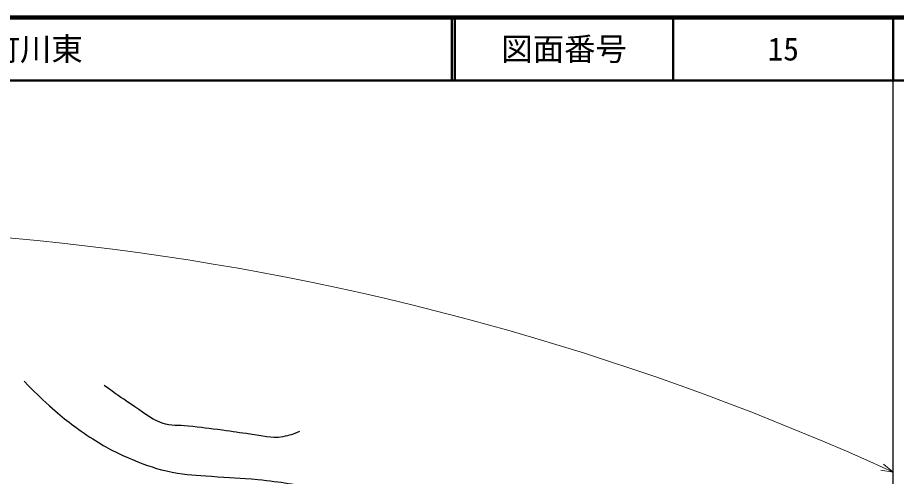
# Model space of a CAD drawing. Units: millimetres, scale not verified. Extents: x 40000 to 680000, y 20000 to 380000.
# Drawn here: x 439650 to 579500, y 306975 to 380000 of the extents above; entities that cross this region are included whole.
import ezdxf
from ezdxf.enums import TextEntityAlignment as Align

# ---------------------------------------------------------------- set-up
doc = ezdxf.new("R2010")
doc.units = ezdxf.units.MM
doc.header["$LTSCALE"] = 1000
for name, color, linetype, lineweight in [('M-BGD', 7, 'Continuous', 25), ('M-STR-HTXT', 7, 'Continuous', 13), ('M-TTL', 2, 'Continuous', 140), ('M-TTL-BAND', 7, 'Continuous', 25), ('M-TTL-LINE', 7, 'Continuous', 50), ('作業ﾚｲﾔ5', 7, 'Continuous', 13)]:
    doc.layers.add(name, color=color, linetype=linetype, lineweight=lineweight)
doc.layers.add('M-TTL-TXT', color=7, linetype='Continuous')
doc.styles.add('ＭＳ ゴシック', font='')
doc.styles.get('ＭＳ ゴシック').set_extended_font_data('MS Gothic')

msp = doc.modelspace()

# ---------------------------------------------------------------- linework, layer by layer
at = {"layer": 'M-BGD'}
for points, knots in [([(440719, 322119), (442537, 320212), (443102, 319671), (444732, 318211), (447098, 316092), (448513, 314982), (451174, 313247), (453678, 311615), (455172, 310804), (457933, 309657), (460330, 308661), (461727, 308178), (464269, 307650), (466665, 307153), (468063, 307225), (470500, 307017), (473385, 306770), (475013, 306781), (477893, 306489), (481665, 306106), (483754, 305681), (487503, 305116), (492747, 304325), (495739, 304159), (500915, 303003), (503592, 302406), (505112, 302080), (507674, 301103), (510055, 300195), (511179, 299223), (513377, 297934), (515214, 296857), (516126, 296049), (518024, 295083), (520697, 293723), (522351, 293291), (525190, 292322), (527462, 291547), (528753, 291146), (531097, 290625), (533531, 290083), (534940, 290015), (537410, 289674), (539900, 289331), (541323, 289328), (543792, 288860), (547255, 288202), (549103, 287424), (552550, 286687), (555551, 286045), (557247, 285735), (560290, 285329), (563010, 284966), (564544, 284833), (567282, 284650), (569870, 284478), (570739, 284457), (573917, 284391)], [0, 0, 0, 0, 1, 1, 1, 2, 2, 2, 3, 3, 3, 4, 4, 4, 5, 5, 5, 6, 6, 6, 7, 7, 7, 8, 8, 8, 9, 9, 9, 10, 10, 10, 11, 11, 11, 12, 12, 12, 13, 13, 13, 14, 14, 14, 15, 15, 15, 16, 16, 16, 17, 17, 17, 18, 18, 18, 19, 19, 19, 19]), ([(484523, 314115), (483416, 313625), (482938, 313505), (481876, 313300), (479865, 312913), (478683, 313473), (476648, 313708), (474919, 313907), (473960, 314090), (472235, 314319), (470116, 314600), (468926, 314741), (466804, 314998), (465187, 315193), (464188, 314902), (462663, 315473), (460512, 316278), (459560, 317269), (457639, 318528), (455965, 319624), (455416, 320012), (453429, 321447)], [0, 0, 0, 0, 1, 1, 1, 2, 2, 2, 3, 3, 3, 4, 4, 4, 5, 5, 5, 6, 6, 6, 7, 7, 7, 7])]:
    msp.add_open_spline(points, degree=3, knots=knots, dxfattribs=at)
at = {"layer": 'M-STR-HTXT'}
msp.add_arc((399743, -84718), 431382, 65.44659, 99.89363, dxfattribs=at)
at = {"layer": 'M-TTL'}
msp.add_line((680000, 380000), (40000, 380000), dxfattribs=at)
at = {"layer": 'M-TTL-BAND'}
msp.add_line((579000, 20000), (579000, 370000), dxfattribs=at)
at = {"layer": 'M-TTL-LINE'}
for p, q in [((508747, 380000), (508747, 370000)), ((509247, 380000), (509247, 370000)), ((543997, 380000), (543997, 370000)), ((579000, 380000), (579000, 370000)), ((40000, 370000), (680000, 370000))]:
    msp.add_line(p, q, dxfattribs=at)
at = {"layer": '作業ﾚｲﾔ5'}
for p, q in [((577028, 307987), (579000, 307656)), ((579000, 307656), (577458, 308929))]:
    msp.add_line(p, q, dxfattribs=at)

# ---------------------------------------------------------------- texts
at = {"layer": 'M-TTL-TXT', "style": 'ＭＳ ゴシック'}
msp.add_text('美祢市東厚保町川東', height=3666, dxfattribs=at).set_placement((405024, 375000), align=Align.MIDDLE_LEFT)
for s, p in [('図面番号', (526622, 375000)), ('15', (561497, 375000))]:
    msp.add_text(s, height=3666, dxfattribs=at).set_placement(p, align=Align.MIDDLE_CENTER)

doc.saveas('drawing.dxf')
